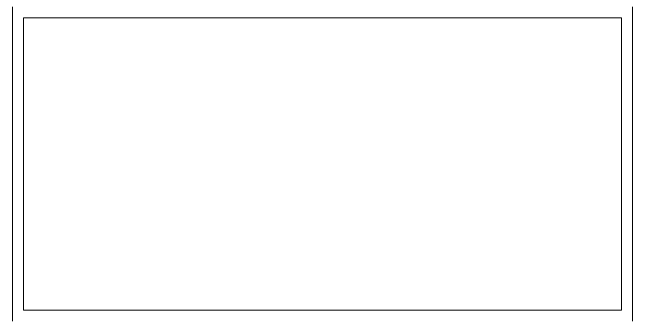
# Model space of a CAD drawing. Header units: inches. Extents: x -1851 to 6314, y -1304 to 4687.
# Drawn here: x -1850.6 to -1761.1, y -909.9 to -866 of the extents above; entities that cross this region are included whole.
import ezdxf

# ---------------------------------------------------------------- set-up
doc = ezdxf.new("R2010")
doc.units = ezdxf.units.IN
doc.header["$MEASUREMENT"] = 0
doc.layers.add('E-ARRY-TABL', color=9, linetype='Continuous')

# ---------------------------------------------------------------- blocks, each defined once
blk = doc.blocks.new('2.2.1_8 Mid Plan View')
at = {"color": 7, "linetype": 'Continuous', "lineweight": 15}
for p, q in [((26.705, 2.6804), (23.4504, 2.6804)), ((23.5653, 2.5656), (23.5653, -3.622)), ((26.5902, 2.5656), (23.5653, 2.5656)), ((26.5902, -3.622), (26.5902, 2.5656)), ((23.5653, -3.622), (26.5902, -3.622)), ((23.4504, -3.7368), (26.705, -3.7368))]:
    blk.add_line(p, q, dxfattribs=at)
blk = doc.blocks.new('2.2.1_8 End Plan View')
at = {"color": 7, "linetype": 'Continuous', "lineweight": 15}
blk.add_line((-0.4154, 2.5656), (-0.4154, -3.622), dxfattribs=at)

msp = doc.modelspace()

# ---------------------------------------------------------------- block references
at = {"layer": 'E-ARRY-TABL', "xscale": 13.95298604562408, "yscale": 13.95298604562408, "zscale": 13.95298604562408, "rotation": 270}
for name, p in [('2.2.1_8 Mid Plan View', (-1798.49, -538.03783)), ('2.2.1_8 End Plan View', (-1798.49, -914.84669))]:
    msp.add_blockref(name, p, dxfattribs=at)

doc.saveas('drawing.dxf')
